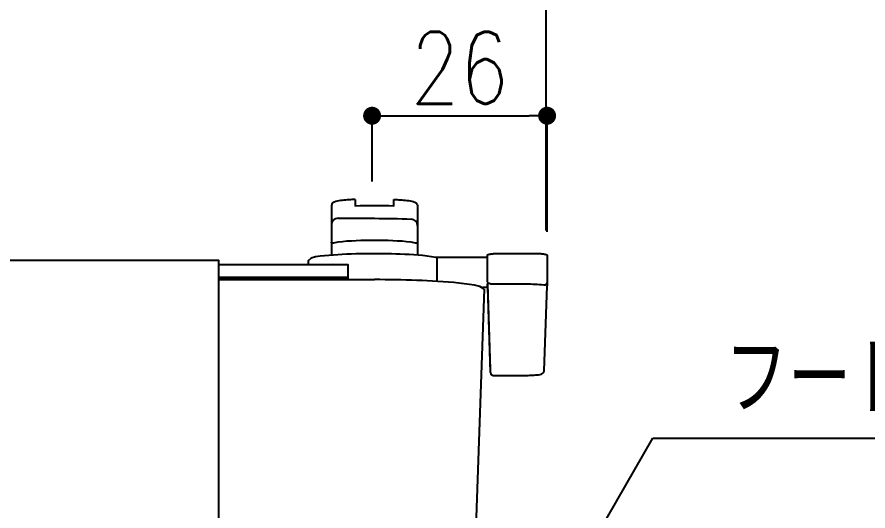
# Model space of a CAD drawing. Header units: millimetres. Extents: x 14 to 828, y 15 to 581.
# Drawn here: x 348.93 to 384.46, y 378.25 to 398.86 of the extents above; entities that cross this region are included whole.
import ezdxf

# ---------------------------------------------------------------- set-up
doc = ezdxf.new("R2010")
doc.units = ezdxf.units.MM
doc.header["$LTSCALE"] = 0.2
doc.layers.get('Defpoints').update_dxf_attribs({"color": 5})
for name, color, linetype in [('1_シンボル', 2, 'Continuous'), ('1_寸法', 7, 'Continuous'), ('1_文字', 3, 'Continuous')]:
    doc.layers.add(name, color=color, linetype=linetype)
doc.styles.add('Dim', font='simplex.shx', dxfattribs={"width": 0.8, "bigfont": 'extfont2.shx'})
doc.styles.get("Standard").update_dxf_attribs({"font": 'simplex.shx', "width": 0.8, "bigfont": 'extfont2.shx'})
doc.dimstyles.new('1-1', dxfattribs={"dimtxt": 3, "dimasz": 0.75, "dimexe": 0, "dimexo": 1, "dimgap": 0.5, "dimtad": 1, "dimdec": 0, "dimtxsty": 'Dim', "dimblk": 'DOT', "dimcen": 2.5, "dimadec": 0, "dimazin": 0, "dimtfac": 1, "dimtdec": 0, "dimtix": 1, "dimtmove": 2, "dimatfit": 3, "dimldrblk": '引出', "dimfxl": 1, "dimlwd": -1, "dimlwe": -1, "dimarcsym": 0})

# ---------------------------------------------------------------- blocks, each defined once
blk = doc.blocks.new('_Dot')
at = {"color": 0, "linetype": 'ByBlock', "lineweight": -2}
blk.add_line((-0.5, 0), (-1, 0), dxfattribs=at)
at = {"color": 0, "linetype": 'ByBlock', "const_width": 0.5}
blk.add_lwpolyline([(-0.25, 0, 1), (0.25, 0, 1)], format="xyb", close=True, dxfattribs=at)
blk = doc.blocks.new('*D26')
at = {"layer": '1_寸法', "color": 0, "transparency": 16777216}
for p, q in [((321.166, 388.837), (321.166, 400.142)), ((321.916, 400.142), (370.271, 400.142)), ((371.021, 389.957), (371.021, 400.142))]:
    blk.add_line(p, q, dxfattribs=at)
at = {"layer": 'Defpoints', "color": 0, "transparency": 16777216}
for p in [(371.021, 400.142), (371.021, 388.957), (321.166, 387.837)]:
    blk.add_point(p, dxfattribs=at)
at = {"layer": '1_寸法', "color": 0, "transparency": 16777216, "xscale": 0.75, "yscale": 0.75, "zscale": 0.75, "rotation": 180}
blk.add_blockref('_Dot', (321.166, 400.142), dxfattribs=at)
at = {"layer": '1_寸法', "color": 0, "transparency": 16777216, "xscale": 0.75, "yscale": 0.75, "zscale": 0.75}
blk.add_blockref('_Dot', (371.021, 400.142), dxfattribs=at)
at = {"layer": '1_寸法', "color": 0, "transparency": 16777216, "insert": (346.093, 402.142), "char_height": 3, "attachment_point": 5, "style": 'Dim'}
blk.add_mtext('222', dxfattribs=at)
blk = doc.blocks.new('引出')
at = {"color": 0, "linetype": 'ByBlock', "lineweight": -2}
for p, q in [((-3.864, 1.035), (0, 0)), ((0, 0), (-1, 0))]:
    blk.add_line(p, q, dxfattribs=at)
blk = doc.blocks.new('*D28')
at = {"layer": '1_寸法', "color": 0, "transparency": 16777216}
for p, q in [((363.754, 392.004), (363.754, 394.745)), ((364.504, 394.745), (370.312, 394.745)), ((371.062, 389.899), (371.062, 394.745))]:
    blk.add_line(p, q, dxfattribs=at)
at = {"layer": 'Defpoints', "color": 0, "transparency": 16777216}
for p in [(371.062, 394.745), (363.754, 391.004), (371.062, 388.899)]:
    blk.add_point(p, dxfattribs=at)
at = {"layer": '1_寸法', "color": 0, "transparency": 16777216, "xscale": 0.75, "yscale": 0.75, "zscale": 0.75, "rotation": 180}
blk.add_blockref('_Dot', (363.754, 394.745), dxfattribs=at)
at = {"layer": '1_寸法', "color": 0, "transparency": 16777216, "xscale": 0.75, "yscale": 0.75, "zscale": 0.75}
blk.add_blockref('_Dot', (371.062, 394.745), dxfattribs=at)
at = {"layer": '1_寸法', "color": 0, "transparency": 16777216, "insert": (367.408, 396.745), "char_height": 3, "attachment_point": 5, "style": 'Dim'}
blk.add_mtext('26', dxfattribs=at)

msp = doc.modelspace()

# ---------------------------------------------------------------- linework, layer by layer
at = {"layer": '1_シンボル', "color": 7}
for points in [[(363.05, 391.251), (362.982, 391.248), (362.914, 391.244), (362.845, 391.24), (362.777, 391.235), (362.709, 391.23), (362.64, 391.224), (362.572, 391.217), (362.504, 391.21), (362.436, 391.201), (362.368, 391.191), (362.301, 391.179), (362.234, 391.164), (362.169, 391.142), (362.111, 391.107), (362.068, 391.053), (362.053, 390.986), (362.053, 388.926)], [(363.05, 391.251), (363.05, 390.988), (363.251, 390.996), (363.452, 391.001), (363.653, 391.004), (363.854, 391.005), (364.055, 391.004), (364.256, 391.001), (364.457, 390.996), (364.658, 390.988), (364.658, 391.251)], [(364.658, 391.251), (364.727, 391.248), (364.795, 391.244), (364.863, 391.24), (364.932, 391.235), (365, 391.23), (365.068, 391.224), (365.137, 391.217), (365.205, 391.21), (365.273, 391.201), (365.34, 391.191), (365.408, 391.179), (365.475, 391.164), (365.54, 391.142), (365.598, 391.107), (365.641, 391.053), (365.656, 390.986), (365.656, 388.927)], [(362.33, 390.464), (363.854, 390.464), (364.047, 390.463), (364.239, 390.462), (364.431, 390.459), (364.623, 390.456), (364.816, 390.451), (365.008, 390.445), (365.2, 390.438), (365.392, 390.43)], [(365.573, 389.431), (365.385, 389.467), (365.194, 389.489), (365.003, 389.505), (364.812, 389.517), (364.621, 389.526), (364.429, 389.533), (364.238, 389.538), (364.046, 389.54), (363.854, 389.541), (363.663, 389.54), (363.471, 389.538), (363.279, 389.533), (363.088, 389.526), (362.897, 389.517), (362.705, 389.505), (362.514, 389.489), (362.324, 389.467), (362.136, 389.431)], [(362.136, 389.431), (362.126, 389.429), (362.115, 389.428), (362.105, 389.428), (362.095, 389.429), (362.085, 389.431), (362.075, 389.435), (362.067, 389.44), (362.059, 389.448), (362.054, 389.457), (362.053, 389.467)], [(365.656, 389.467), (365.654, 389.457), (365.649, 389.448), (365.642, 389.44), (365.633, 389.435), (365.624, 389.431), (365.614, 389.429), (365.604, 389.428), (365.593, 389.428), (365.583, 389.429), (365.573, 389.431)], [(366.419, 388.829), (366.416, 388.83), (366.233, 388.864), (366.048, 388.889), (365.863, 388.909), (365.677, 388.925), (365.491, 388.938), (365.305, 388.95), (365.119, 388.959), (364.932, 388.967), (364.746, 388.973), (364.56, 388.978), (364.373, 388.982), (364.187, 388.984), (364, 388.986), (363.814, 388.986), (363.627, 388.985), (363.441, 388.983), (363.254, 388.98), (363.068, 388.976), (362.882, 388.97), (362.695, 388.963), (362.509, 388.955), (362.323, 388.945), (362.137, 388.933), (361.951, 388.918), (361.765, 388.901), (361.58, 388.879), (361.396, 388.851), (361.214, 388.808), (361.082, 388.694), (361.082, 388.54)], [(368.567, 388.829), (366.419, 388.829)], [(366.422, 388.828), (366.428, 388.826), (366.434, 388.822), (366.439, 388.817), (366.443, 388.811), (366.446, 388.805), (366.448, 388.799), (366.45, 388.792), (366.451, 388.785), (366.451, 388.778), (366.451, 387.867), (366.451, 387.862), (366.451, 387.858), (366.451, 387.853), (366.45, 387.848), (366.45, 387.844), (366.449, 387.839), (366.448, 387.835)], [(368.705, 387.729), (368.692, 387.73), (368.678, 387.731), (368.665, 387.735), (368.652, 387.739), (368.639, 387.744), (368.627, 387.751), (368.616, 387.759), (368.606, 387.768), (368.597, 387.778), (368.589, 387.789), (368.583, 387.801), (368.577, 387.814), (368.573, 387.827), (368.569, 387.84), (368.567, 387.853), (368.567, 387.867), (368.567, 388.899), (368.578, 388.934), (368.607, 388.957), (368.642, 388.969), (368.678, 388.975), (368.715, 388.98), (368.752, 388.984), (368.789, 388.987), (368.826, 388.99), (368.863, 388.992), (368.899, 388.994), (368.936, 388.995), (368.973, 388.996), (369.01, 388.997), (369.047, 388.998), (369.084, 388.998), (369.121, 388.998), (370.507, 388.998), (370.544, 388.998), (370.581, 388.998), (370.618, 388.997), (370.655, 388.996), (370.692, 388.995), (370.729, 388.994), (370.766, 388.992), (370.803, 388.99), (370.84, 388.987), (370.876, 388.984), (370.913, 388.98), (370.95, 388.975), (370.986, 388.969), (371.021, 388.957), (371.05, 388.934), (371.062, 388.899), (371.062, 387.644)], [(323.91, 377.61), (323.522, 388.717), (357.34, 388.717), (357.34, 375.919), (323.91, 375.919), (323.91, 377.61), (357.34, 377.61)], [(357.34, 388.54), (362.746, 388.54), (362.746, 387.905)], [(362.746, 387.988), (357.34, 387.988)], [(362.746, 387.981), (357.34, 387.981)], [(357.34, 387.905), (363.854, 387.905)], [(368.429, 387.505), (368.25, 387.617), (368.036, 387.668), (367.818, 387.705), (367.599, 387.735), (367.38, 387.76), (367.161, 387.782), (366.941, 387.801), (366.721, 387.817), (366.501, 387.832), (366.28, 387.844), (366.06, 387.856), (365.84, 387.866), (365.619, 387.874), (365.399, 387.882), (365.178, 387.888), (364.957, 387.893), (364.737, 387.898), (364.516, 387.901), (364.296, 387.903), (364.075, 387.905), (363.854, 387.905)], [(368.567, 387.572), (368.567, 387.717), (368.569, 387.722), (368.572, 387.726), (368.575, 387.73), (368.579, 387.735), (368.582, 387.739), (368.585, 387.743), (368.589, 387.747), (368.592, 387.751), (368.596, 387.755), (368.599, 387.759), (368.602, 387.763), (368.606, 387.768)], [(368.567, 387.717), (368.691, 384.167)], [(368.705, 387.729), (370.091, 387.729), (370.184, 387.729), (370.276, 387.728), (370.369, 387.726), (370.462, 387.723), (370.554, 387.719), (370.646, 387.714), (370.739, 387.707), (370.831, 387.699), (370.923, 387.688), (370.941, 387.686), (370.959, 387.687), (370.977, 387.69), (370.994, 387.695), (371.01, 387.703), (371.025, 387.713), (371.038, 387.725), (371.049, 387.739), (371.056, 387.756), (371.06, 387.773), (371.062, 387.791)], [(368.429, 387.505), (368.082, 377.592)], [(368.567, 387.571), (368.367, 387.571)], [(368.567, 387.572), (368.691, 384.043), (368.693, 384.022), (368.699, 384.002), (368.707, 383.982), (368.719, 383.964), (368.733, 383.948), (368.749, 383.935), (368.768, 383.924), (368.787, 383.916), (368.808, 383.911), (368.829, 383.91)], [(368.829, 383.91), (370.091, 383.91), (370.153, 383.91), (370.215, 383.91), (370.277, 383.912), (370.339, 383.913), (370.4, 383.916), (370.462, 383.918), (370.524, 383.922), (370.586, 383.927), (370.647, 383.932), (370.709, 383.94), (370.77, 383.95), (370.829, 383.966), (370.883, 383.996), (370.922, 384.045), (370.937, 384.105), (371.062, 387.644)]]:
    msp.add_lwpolyline(points, dxfattribs=at)
for points in [[(362.33, 390.464, 0.414252), (362.053, 390.187)], [(365.656, 390.153, 0.400572), (365.392, 390.43)]]:
    msp.add_lwpolyline(points, format="xyb", dxfattribs=at)
at = {"layer": '1_文字'}
for p, q in [((365.479, 363.967), (375.479, 381.288)), ((375.479, 381.288), (413.479, 381.288))]:
    msp.add_line(p, q, dxfattribs=at)

# ---------------------------------------------------------------- texts
at = {"layer": '1_文字', "linetype": 'Continuous', "width": 0.8}
msp.add_text('フード：アルミダイカスト', height=3, dxfattribs=at).set_placement((378.479, 382.288))

# ---------------------------------------------------------------- dimensions: what is measured, and where the dimension line sits
at = {"layer": '1_寸法'}
for base, p1, p2, text, picture, middle in [((371.021, 400.142), (321.166, 387.837), (371.021, 388.957), '222', '*D26', (346.093, 402.142)), ((371.062, 394.745), (363.754, 391.004), (371.062, 388.899), '26', '*D28', (367.408, 396.745))]:
    dim = msp.add_linear_dim(base=base, p1=p1, p2=p2, text=text, dimstyle='1-1', dxfattribs=at)
    dim.commit()
    dim.dimension.update_dxf_attribs({"geometry": picture, "text_midpoint": middle})

doc.saveas('drawing.dxf')
